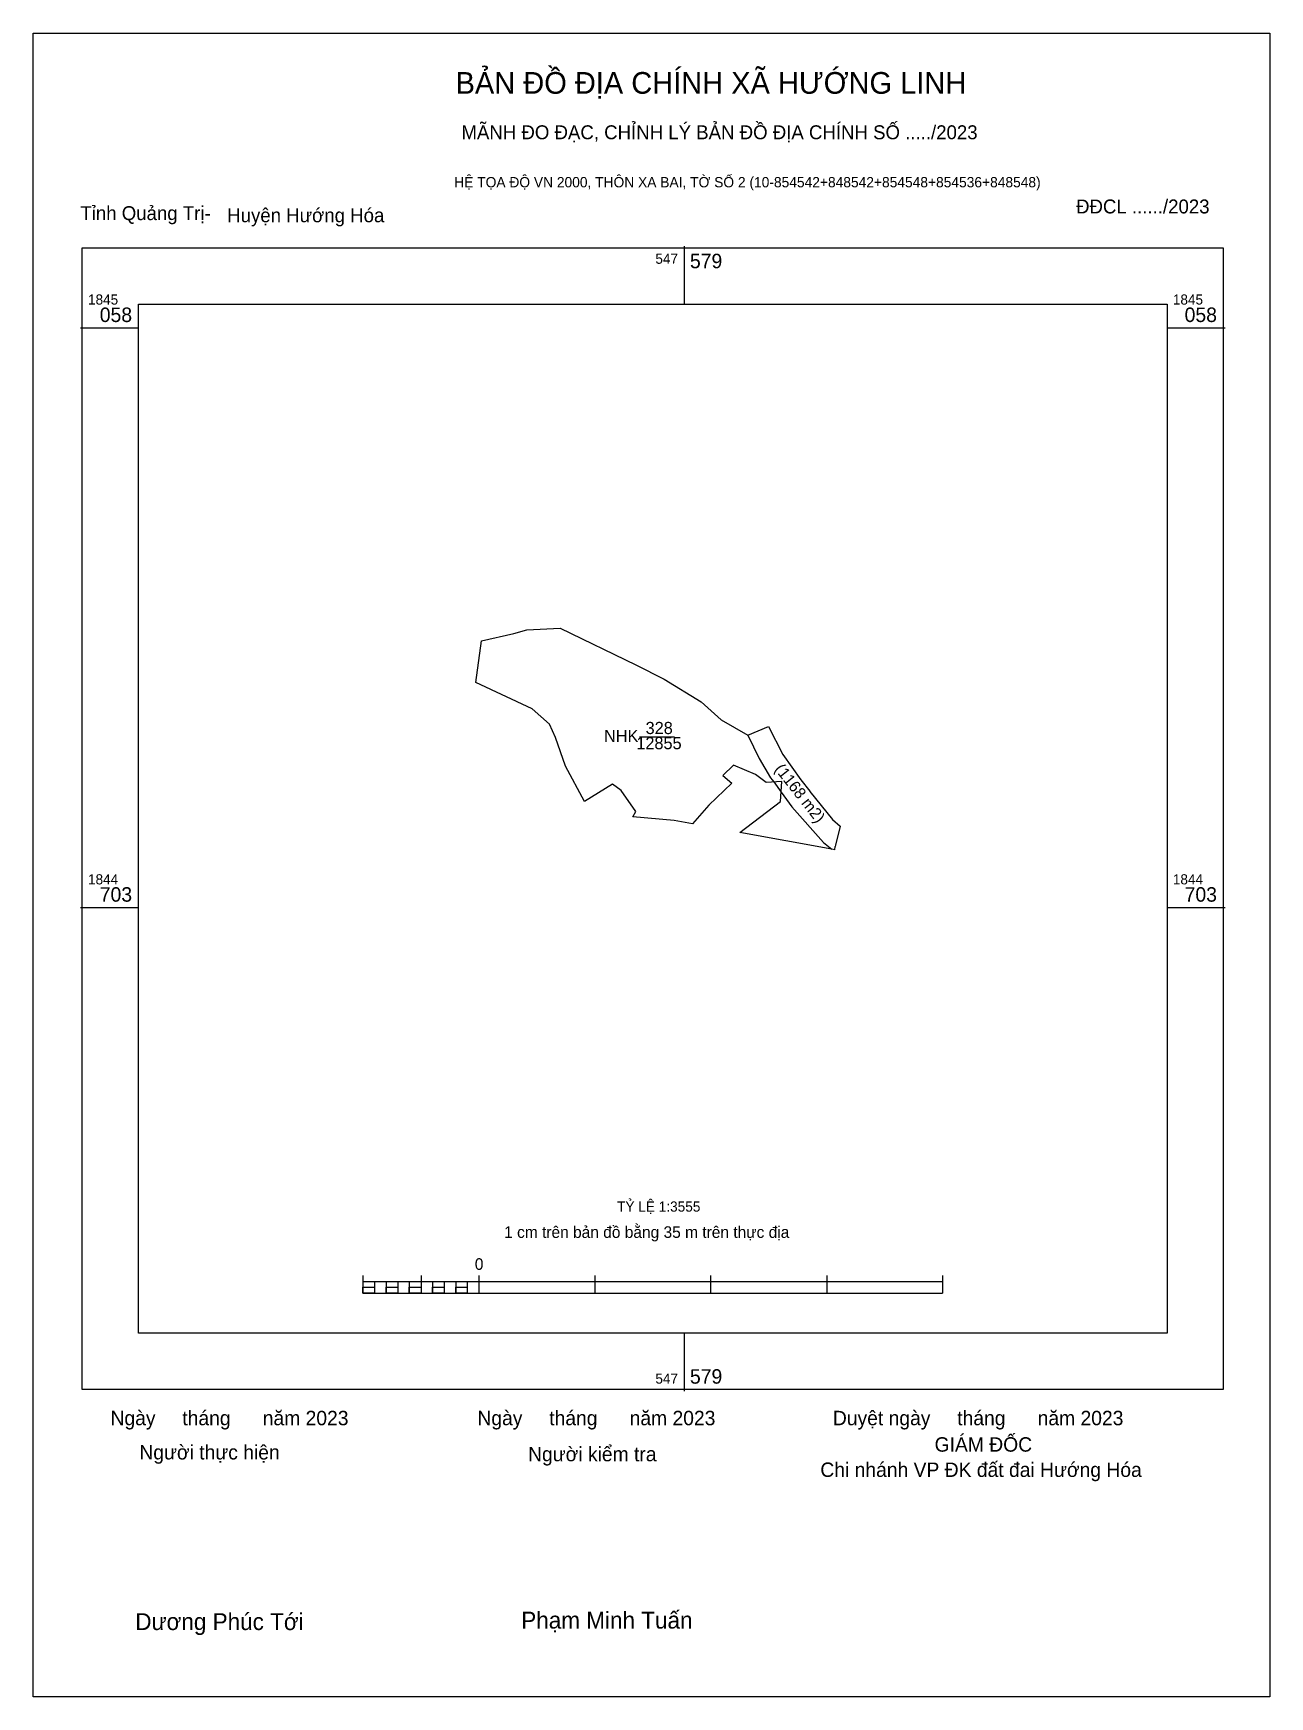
# Model space of a CAD drawing. Extents: x 547180 to 547939, y 1844219 to 1845240.
import ezdxf

# ---------------------------------------------------------------- set-up
doc = ezdxf.new("R2010")
doc.units = 0
for name, color, linetype in [('Level 10', 7, 'Continuous'), ('Level 15', 7, 'Continuous'), ('Level 23', 7, 'Continuous'), ('Level 30', 7, 'Continuous'), ('Level 6', 7, 'Continuous'), ('Level 62', 7, 'Continuous'), ('Level 63', 7, 'Continuous'), ('Level 8', 7, 'Continuous'), ('Level 9', 7, 'Continuous')]:
    doc.layers.add(name, color=color, linetype=linetype)

msp = doc.modelspace()

# ---------------------------------------------------------------- linework, layer by layer
at = {"layer": 'Level 10'}
for p, q in [((547455.3, 1844866.9), (547475.1, 1844871.4)), ((547475.1, 1844871.4), (547475.2, 1844871.4)), ((547475.2, 1844871.4), (547483.2, 1844873.8)), ((547483.2, 1844873.8), (547503.6, 1844874.7)), ((547503.6, 1844874.7), (547549.9, 1844852.2)), ((547451.9, 1844841.4), (547455.3, 1844866.9)), ((547549.9, 1844852.2), (547567.4, 1844843.5)), ((547486.3, 1844825.3), (547451.9, 1844841.4)), ((547567.4, 1844843.5), (547590.1, 1844829.6)), ((547497, 1844815.9), (547486.3, 1844825.3)), ((547590.1, 1844829.6), (547602.3, 1844818.6)), ((547500.8, 1844807.6), (547497, 1844815.9)), ((547602.3, 1844818.6), (547618.7, 1844809.2)), ((547618.7, 1844809.2), (547631.3, 1844814.5)), ((547631.3, 1844814.5), (547640.1, 1844797.3)), ((547506.9, 1844790.2), (547500.8, 1844807.6)), ((547552.3, 1844808.2), (547573.7, 1844808.2)), ((547518.5, 1844768.5), (547506.9, 1844790.2)), ((547609.9, 1844790.8), (547603.3, 1844784.4)), ((547623.5, 1844784.9), (547609.9, 1844790.8)), ((547640.1, 1844797.3), (547651.3, 1844781.8)), ((547609, 1844779.7), (547594.7, 1844766.1)), ((547603.3, 1844784.4), (547609, 1844779.7)), ((547629.9, 1844780.1), (547623.5, 1844784.9)), ((547639.5, 1844780.7), (547629.9, 1844780.1)), ((547638.8, 1844768.4), (547639.5, 1844780.7)), ((547651.3, 1844781.8), (547656.7, 1844774.7)), ((547535.6, 1844779), (547518.5, 1844768.5)), ((547541, 1844775.1), (547535.6, 1844779)), ((547549.9, 1844762.4), (547541, 1844775.1)), ((547656.7, 1844774.7), (547656.8, 1844774.6)), ((547656.8, 1844774.6), (547670.7, 1844757.5)), ((547548.1, 1844759.1), (547549.9, 1844762.4)), ((547573.5, 1844756.8), (547548.1, 1844759.1)), ((547594.7, 1844766.1), (547584.7, 1844754.8)), ((547613.9, 1844749.4), (547638.8, 1844768.4)), ((547584.7, 1844754.8), (547573.5, 1844756.8)), ((547670.2, 1844739.2), (547613.9, 1844749.4)), ((547670.7, 1844757.5), (547675.3, 1844753.4)), ((547672, 1844738.8), (547670.2, 1844739.2))]:
    msp.add_line(p, q, dxfattribs=at)
at = {"layer": 'Level 15'}
msp.add_lwpolyline([(547180.3, 1845239.6), (547938.9, 1845239.6), (547938.9, 1844219.4), (547180.3, 1844219.4)], close=True, dxfattribs=at)
at = {"layer": 'Level 23'}
for p, q in [((547675.3, 1844753.4), (547672.6, 1844741.6)), ((547672, 1844738.8), (547672.4, 1844740.8)), ((547672.6, 1844741.6), (547672.4, 1844740.8))]:
    msp.add_line(p, q, dxfattribs=at)
at = {"layer": 'Level 30'}
msp.add_line((547634.6, 1844780.4), (547639.1, 1844774.1), dxfattribs=at)
for points in [[(547618.7, 1844809.2), (547625.6, 1844794.8), (547632.7, 1844783), (547634.6, 1844780.4)], [(547639.1, 1844774.1), (547645.7, 1844765.1), (547665.1, 1844743.2), (547670.2, 1844739.2)]]:
    msp.add_lwpolyline(points, dxfattribs=at)
at = {"layer": 'Level 62'}
msp.add_lwpolyline([(547244.8, 1845073.5), (547876, 1845073.5), (547876, 1844442.3), (547244.8, 1844442.3)], close=True, dxfattribs=at)
at = {"layer": 'Level 63'}
for p, q in [((547579.7, 1845109.1), (547579.7, 1845073.5)), ((547209.2, 1845059), (547244.8, 1845059)), ((547876, 1845059), (547911.5, 1845059)), ((547209.2, 1844703.4), (547244.8, 1844703.4)), ((547876, 1844703.4), (547911.5, 1844703.4)), ((547382.6, 1844477.7), (547382.6, 1844467)), ((547382.6, 1844474.1), (547738.2, 1844474.1)), ((547389.7, 1844474.1), (547389.7, 1844467)), ((547396.8, 1844474.1), (547396.8, 1844467)), ((547403.9, 1844474.1), (547403.9, 1844467)), ((547411, 1844474.1), (547411, 1844467)), ((547418.2, 1844477.7), (547418.2, 1844467)), ((547418.2, 1844474.1), (547418.2, 1844467)), ((547425.3, 1844474.1), (547425.3, 1844467)), ((547432.4, 1844474.1), (547432.4, 1844467)), ((547439.5, 1844474.1), (547439.5, 1844467)), ((547446.6, 1844474.1), (547446.6, 1844467)), ((547453.7, 1844477.7), (547453.7, 1844467)), ((547453.7, 1844474.1), (547453.7, 1844467)), ((547524.8, 1844477.7), (547524.8, 1844467)), ((547595.9, 1844477.7), (547595.9, 1844467)), ((547667.1, 1844477.7), (547667.1, 1844467)), ((547738.2, 1844477.7), (547738.2, 1844467)), ((547382.6, 1844467), (547738.2, 1844467)), ((547579.7, 1844442.3), (547579.7, 1844406.8))]:
    msp.add_line(p, q, dxfattribs=at)
for points in [[(547210.3, 1845108), (547910.4, 1845108), (547910.4, 1844407.9), (547210.3, 1844407.9)], [(547382.6, 1844470.5), (547389.7, 1844470.5), (547389.7, 1844467), (547382.6, 1844467)], [(547382.6, 1844470.5), (547389.7, 1844470.5), (547389.7, 1844467), (547382.6, 1844467)], [(547396.8, 1844470.5), (547403.9, 1844470.5), (547403.9, 1844467), (547396.8, 1844467)], [(547411, 1844470.5), (547418.2, 1844470.5), (547418.2, 1844467), (547411, 1844467)], [(547425.3, 1844470.5), (547432.4, 1844470.5), (547432.4, 1844467), (547425.3, 1844467)], [(547439.5, 1844470.5), (547446.6, 1844470.5), (547446.6, 1844467), (547439.5, 1844467)]]:
    msp.add_lwpolyline(points, close=True, dxfattribs=at)

# ---------------------------------------------------------------- texts
at = {"layer": 'Level 10'}
for s, p in [('NHK', (547530.5, 1844804.9)), ('328', (547556, 1844809.8)), ('12855', (547550.3, 1844800.5))]:
    msp.add_text(s, height=7.47, dxfattribs=at).set_placement(p)
at = {"layer": 'Level 6'}
msp.add_text('TỶ LỆ 1:3555', height=6.251, dxfattribs=at).set_placement((547538.5, 1844516.9))
at = {"layer": 'Level 63'}
for s, height, p in [('BẢN ĐỒ ĐỊA CHÍNH XÃ HƯỚNG LINH', 13.311, (547439.4, 1845202.5)), ('MÃNH ĐO ĐẠC, CHỈNH LÝ BẢN ĐỒ ĐỊA CHÍNH SỐ ...../2023', 8.541, (547443, 1845174.6)), ('HỆ TỌA ĐỘ VN 2000, THÔN XA BAI, TỜ SỐ 2 (10-854542+848542+854548+854536+848548)', 6.323, (547438.6, 1845145.1)), ('547', 6.22, (547562, 1845098.2)), ('579', 8.89, (547583.2, 1845095.5)), ('1845', 6.22, (547213.9, 1845073.2)), ('1845', 6.22, (547879.5, 1845073.2)), ('058', 8.89, (547221.1, 1845062.5)), ('058', 8.89, (547886.7, 1845062.5)), ('D', 0.0299, (547552.3, 1844808.2)), ('D', 0.0299, (547573.7, 1844808.2)), ('1844', 6.22, (547213.9, 1844717.6)), ('1844', 6.22, (547879.5, 1844717.6)), ('703', 8.89, (547221.1, 1844707)), ('703', 8.89, (547886.7, 1844707)), ('1 cm trên bản đồ bằng 35 m trên thực địa', 7.111, (547469.2, 1844500.8)), ('0', 7.11, (547451.2, 1844481.2)), ('547', 6.22, (547562, 1844411.4)), ('579', 8.89, (547583.2, 1844411.4)), ('Ngày     tháng      năm 2023', 8.848, (547227.7, 1844385.9)), ('Ngày     tháng      năm 2023', 8.848, (547452.8, 1844385.9)), ('Duyệt ngày     tháng      năm 2023', 8.848, (547670.9, 1844385.9)), ('Người thực hiện', 8.848, (547245.4, 1844364.9)), ('Người kiểm tra', 8.848, (547483.9, 1844363.8)), ('GIÁM ĐỐC', 8.85, (547733.3, 1844369.7)), ('Chi nhánh VP ĐK đất đai Hướng Hóa', 8.848, (547663.2, 1844354.2)), ('Dương Phúc Tới', 10.32, (547242.9, 1844260.3)), ('Phạm Minh Tuấn', 10.32, (547479.7, 1844261.2))]:
    msp.add_text(s, height=height, dxfattribs=at).set_placement(p)
at = {"layer": 'Level 8'}
msp.add_text('(1168 m2)', height=7, rotation=308.1867, dxfattribs=at).set_placement((547634.8, 1844788.2))
at = {"layer": 'Level 9'}
for s, p in [('ĐĐCL ....../2023', (547820.1, 1845129.1)), ('Tỉnh Quảng Trị-', (547209.2, 1845125)), ('Huyện Hướng Hóa', (547299.3, 1845123.7))]:
    msp.add_text(s, height=8.541, dxfattribs=at).set_placement(p)

doc.saveas('drawing.dxf')
